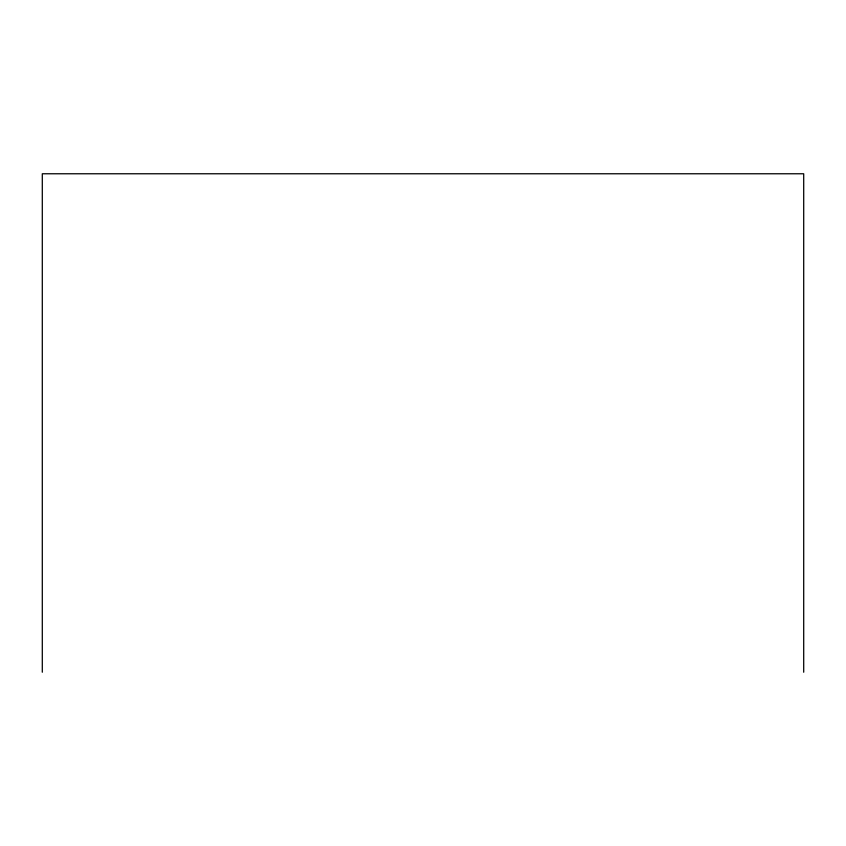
<?xml version="1.0" encoding="UTF-8"?>
<svg xmlns="http://www.w3.org/2000/svg" width="846" height="846" viewBox="0 0 846 846"><rect width="100%" height="100%" fill="white"/><g stroke="black" fill="none" stroke-linecap="round" stroke-linejoin="round"><path stroke-width="1.27" d="M803.7 672.232L803.7 173.768L42.3 173.768L42.3 672.232"/></g></svg>
